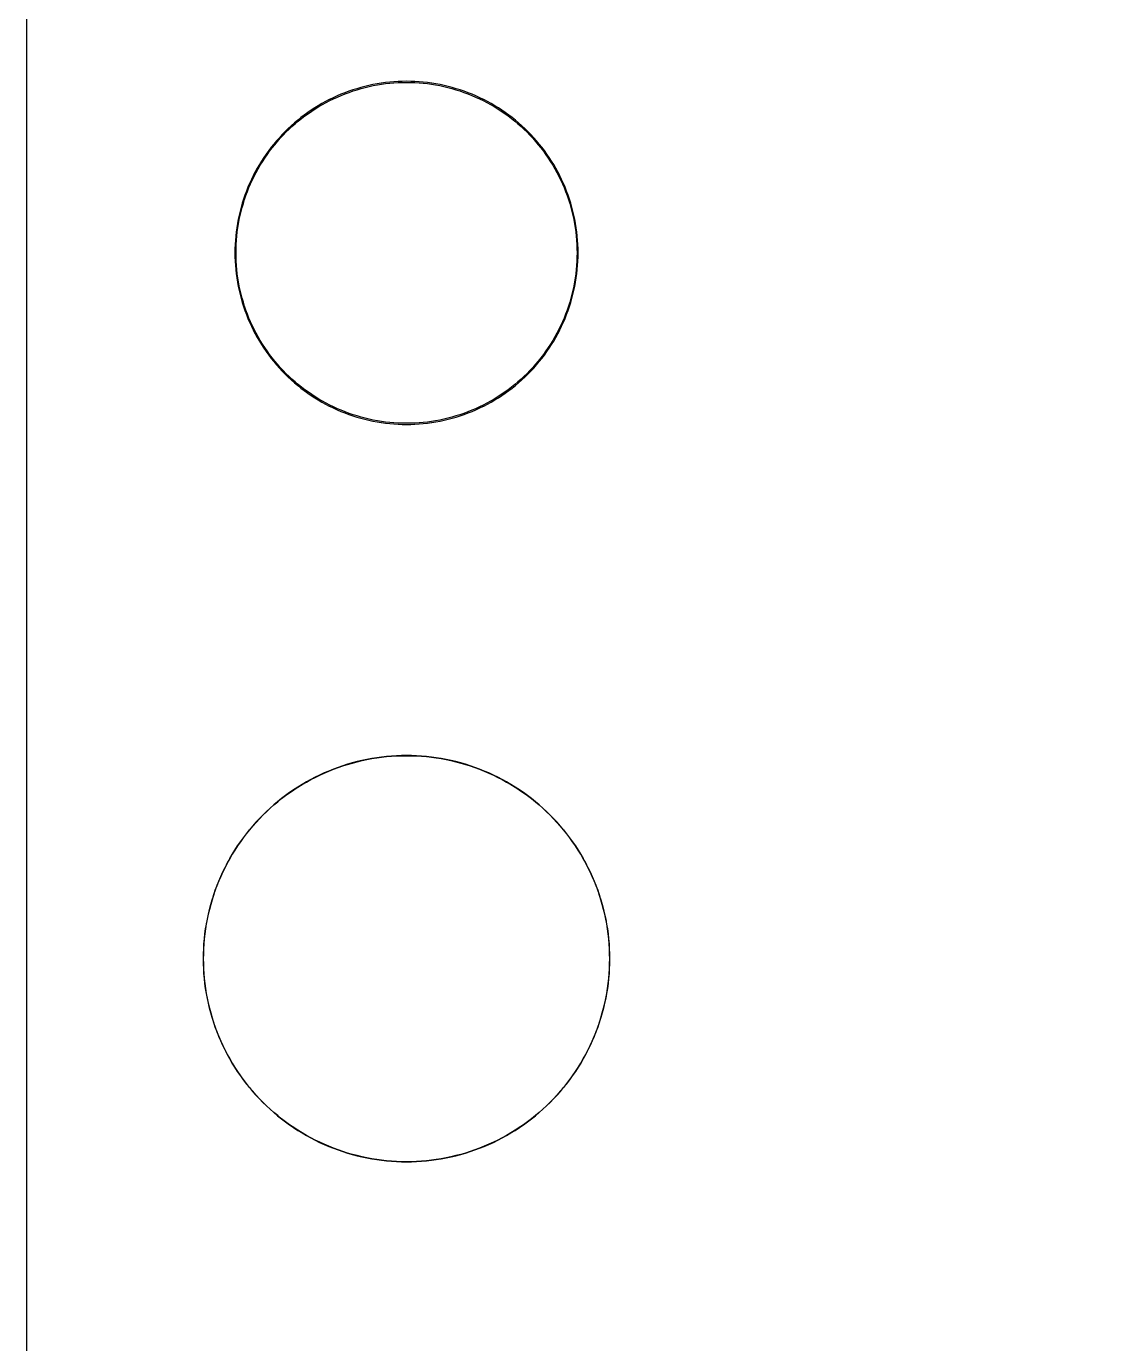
# Model space of a CAD drawing. Extents: x 1 to 62, y 0 to 129.
# Drawn here: x 1.27 to 26.39, y 37.87 to 68.69 of the extents above; entities that cross this region are included whole.
import ezdxf

# ---------------------------------------------------------------- set-up
doc = ezdxf.new("R2010")
doc.units = 0

msp = doc.modelspace()

# ---------------------------------------------------------------- linework, layer by layer
at = {"color": 5, "true_color": 0x0000ff}
msp.add_polyline3d([(61.88989, 0.3175, 0), (61.88989, 128.81762, 0), (1.27, 128.81762, 0), (1.27, 0.3175, 0), (61.88989, 0.3175, 0)], close=True, dxfattribs=at)
at = {"color": 34, "true_color": 0x008000}
for points in [[(1.27, 0.3175, 0), (61.88989, 0.3175, 0), (61.88989, 128.81762, 0), (1.27, 128.81762, 0), (1.27, 0.3175, 0)], [(10.06195, 67.3989, 0), (9.96365, 67.39534, 0), (9.86586, 67.38924, 0), (9.76782, 67.38086, 0), (9.67028, 67.37018, 0), (9.573, 67.35697, 0), (9.56908, 67.35635, 0), (9.4723, 67.34062, 0), (9.37578, 67.32258, 0), (9.27976, 67.30226, 0), (9.18427, 67.27966, 0), (9.08927, 67.25476, 0), (8.99504, 67.22732, 0), (8.90131, 67.19761, 0), (8.8086, 67.16561, 0), (8.7164, 67.13157, 0), (8.62547, 67.095, 0), (8.53504, 67.05638, 0), (8.44589, 67.0155, 0), (8.35774, 66.97232, 0), (8.35421, 66.97051, 0), (8.26683, 66.92529, 0), (8.18098, 66.87806, 0), (8.09615, 66.82877, 0), (8.01258, 66.77722, 0), (7.93028, 66.72362, 0), (7.84926, 66.668, 0), (7.76976, 66.61059, 0), (7.69152, 66.55116, 0), (7.61507, 66.48969, 0), (7.53989, 66.4267, 0), (7.46623, 66.36142, 0), (7.39434, 66.29461, 0), (7.32399, 66.22629, 0), (7.32118, 66.22347, 0), (7.25285, 66.15312, 0), (7.18605, 66.08123, 0), (7.12077, 66.00758, 0), (7.05778, 65.9324, 0), (6.99631, 65.85594, 0), (6.93687, 65.77771, 0), (6.87947, 65.69821, 0), (6.82384, 65.61718, 0), (6.77025, 65.53489, 0), (6.71869, 65.45132, 0), (6.66941, 65.36649, 0), (6.62217, 65.28063, 0), (6.57696, 65.19325, 0), (6.57515, 65.18971, 0), (6.53197, 65.10158, 0), (6.49108, 65.01242, 0), (6.45247, 64.922, 0), (6.41589, 64.83107, 0), (6.38186, 64.73887, 0), (6.34985, 64.64615, 0), (6.32014, 64.55243, 0), (6.2927, 64.4582, 0), (6.26781, 64.3632, 0), (6.24521, 64.2677, 0), (6.22489, 64.17169, 0), (6.20685, 64.07517, 0), (6.1911, 63.97839, 0), (6.19048, 63.97447, 0), (6.17728, 63.87719, 0), (6.16661, 63.77965, 0), (6.15823, 63.68161, 0), (6.15213, 63.58382, 0), (6.14857, 63.48552, 0), (6.1473, 63.38747, 0), (6.14857, 63.28943, 0), (6.15213, 63.19113, 0), (6.15823, 63.09334, 0), (6.16661, 62.9953, 0), (6.17728, 62.89776, 0), (6.19048, 62.80048, 0), (6.1911, 62.79655, 0), (6.20685, 62.69978, 0), (6.22489, 62.60326, 0), (6.24521, 62.50725, 0), (6.26781, 62.41174, 0), (6.2927, 62.31675, 0), (6.32014, 62.22251, 0), (6.34985, 62.12879, 0), (6.38186, 62.03608, 0), (6.41589, 61.94388, 0), (6.45247, 61.85294, 0), (6.49108, 61.76252, 0), (6.53197, 61.67337, 0), (6.57515, 61.58523, 0), (6.57696, 61.58169, 0), (6.62217, 61.49431, 0), (6.66941, 61.40846, 0), (6.71869, 61.32362, 0), (6.77025, 61.24006, 0), (6.82384, 61.15776, 0), (6.87947, 61.07674, 0), (6.93687, 60.99723, 0), (6.99631, 60.919, 0), (7.05778, 60.84255, 0), (7.12077, 60.76736, 0), (7.18605, 60.6937, 0), (7.25285, 60.62182, 0), (7.32118, 60.55146, 0), (7.32399, 60.54865, 0), (7.39434, 60.48033, 0), (7.46623, 60.41353, 0), (7.53989, 60.34825, 0), (7.61507, 60.28526, 0), (7.69152, 60.22379, 0), (7.76976, 60.16435, 0), (7.84926, 60.10695, 0), (7.93028, 60.05132, 0), (8.01258, 59.99773, 0), (8.09615, 59.94617, 0), (8.18098, 59.89689, 0), (8.26683, 59.84965, 0), (8.35421, 59.80443, 0), (8.35774, 59.80263, 0), (8.44589, 59.75945, 0), (8.53504, 59.71856, 0), (8.62547, 59.67995, 0), (8.7164, 59.64337, 0), (8.8086, 59.60934, 0), (8.90131, 59.57733, 0), (8.99504, 59.54761, 0), (9.08927, 59.52018, 0), (9.18427, 59.49529, 0), (9.27976, 59.47268, 0), (9.37578, 59.45236, 0), (9.4723, 59.43433, 0), (9.56908, 59.41858, 0), (9.573, 59.41796, 0), (9.67028, 59.40475, 0), (9.76782, 59.39408, 0), (9.86586, 59.3857, 0), (9.96365, 59.37961, 0), (10.06195, 59.37605, 0), (10.16, 59.37478, 0), (10.25803, 59.37605, 0), (10.35634, 59.37961, 0), (10.45412, 59.3857, 0), (10.55217, 59.39408, 0), (10.64971, 59.40475, 0), (10.74699, 59.41796, 0), (10.75091, 59.41858, 0), (10.84769, 59.43433, 0), (10.94421, 59.45236, 0), (11.04022, 59.47268, 0), (11.13572, 59.49529, 0), (11.23072, 59.52018, 0), (11.32495, 59.54761, 0), (11.41868, 59.57733, 0), (11.51139, 59.60934, 0), (11.60359, 59.64337, 0), (11.69452, 59.67995, 0), (11.78495, 59.71856, 0), (11.8741, 59.75945, 0), (11.96224, 59.80263, 0), (11.96578, 59.80443, 0), (12.05316, 59.84965, 0), (12.13901, 59.89689, 0), (12.22384, 59.94617, 0), (12.30741, 59.99773, 0), (12.38971, 60.05132, 0), (12.47073, 60.10695, 0), (12.55023, 60.16435, 0), (12.62847, 60.22379, 0), (12.70492, 60.28526, 0), (12.7801, 60.34825, 0), (12.85376, 60.41353, 0), (12.92565, 60.48033, 0), (12.996, 60.54865, 0), (12.99881, 60.55146, 0), (13.06714, 60.62182, 0), (13.13394, 60.6937, 0), (13.19922, 60.76736, 0), (13.26221, 60.84255, 0), (13.32368, 60.919, 0), (13.38312, 60.99723, 0), (13.44052, 61.07674, 0), (13.49615, 61.15776, 0), (13.54974, 61.24006, 0), (13.6013, 61.32362, 0), (13.65058, 61.40846, 0), (13.69782, 61.49431, 0), (13.74303, 61.58169, 0), (13.74484, 61.58523, 0), (13.78802, 61.67337, 0), (13.82891, 61.76252, 0), (13.86752, 61.85294, 0), (13.9041, 61.94388, 0), (13.93813, 62.03608, 0), (13.97014, 62.12879, 0), (13.99985, 62.22251, 0), (14.02729, 62.31675, 0), (14.05218, 62.41174, 0), (14.07478, 62.50725, 0), (14.0951, 62.60326, 0), (14.11314, 62.69978, 0), (14.12889, 62.79655, 0), (14.12951, 62.80048, 0), (14.14272, 62.89776, 0), (14.15338, 62.9953, 0), (14.16177, 63.09334, 0), (14.16786, 63.19113, 0), (14.17142, 63.28943, 0), (14.17269, 63.38747, 0), (14.17142, 63.48552, 0), (14.16786, 63.58382, 0), (14.16177, 63.68161, 0), (14.15338, 63.77965, 0), (14.14272, 63.87719, 0), (14.12951, 63.97447, 0), (14.12889, 63.97839, 0), (14.11314, 64.07517, 0), (14.0951, 64.17169, 0), (14.07478, 64.2677, 0), (14.05218, 64.3632, 0), (14.02729, 64.4582, 0), (13.99985, 64.55243, 0), (13.97014, 64.64615, 0), (13.93813, 64.73887, 0), (13.9041, 64.83107, 0), (13.86752, 64.922, 0), (13.82891, 65.01242, 0), (13.78802, 65.10158, 0), (13.74484, 65.18971, 0), (13.74303, 65.19325, 0), (13.69782, 65.28063, 0), (13.65058, 65.36649, 0), (13.6013, 65.45132, 0), (13.54974, 65.53489, 0), (13.49615, 65.61718, 0), (13.44052, 65.69821, 0), (13.38312, 65.77771, 0), (13.32368, 65.85594, 0), (13.26221, 65.9324, 0), (13.19922, 66.00758, 0), (13.13394, 66.08123, 0), (13.06714, 66.15312, 0), (12.99881, 66.22347, 0), (12.996, 66.22629, 0), (12.92565, 66.29461, 0), (12.85376, 66.36142, 0), (12.7801, 66.4267, 0), (12.70492, 66.48969, 0), (12.62847, 66.55116, 0), (12.55023, 66.61059, 0), (12.47073, 66.668, 0), (12.38971, 66.72362, 0), (12.30741, 66.77722, 0), (12.22384, 66.82877, 0), (12.13901, 66.87806, 0), (12.05316, 66.92529, 0), (11.96578, 66.97051, 0), (11.96224, 66.97232, 0), (11.8741, 67.0155, 0), (11.78495, 67.05638, 0), (11.69452, 67.095, 0), (11.60359, 67.13157, 0), (11.51139, 67.16561, 0), (11.41868, 67.19761, 0), (11.32495, 67.22732, 0), (11.23072, 67.25476, 0), (11.13572, 67.27966, 0), (11.04022, 67.30226, 0), (10.94421, 67.32258, 0), (10.84769, 67.34062, 0), (10.75091, 67.35635, 0), (10.74699, 67.35697, 0), (10.64971, 67.37018, 0), (10.55217, 67.38086, 0), (10.45412, 67.38924, 0), (10.35634, 67.39534, 0), (10.25803, 67.3989, 0), (10.16, 67.40016, 0), (10.06195, 67.3989, 0)], [(10.35634, 59.40501, 0), (10.25803, 59.40145, 0), (10.16, 59.40018, 0), (10.06195, 59.40145, 0), (9.96365, 59.40501, 0), (9.86586, 59.4111, 0), (9.76782, 59.41949, 0), (9.67028, 59.43015, 0), (9.57373, 59.44326, 0), (9.48015, 59.45849, 0), (9.38363, 59.47652, 0), (9.28762, 59.49684, 0), (9.19211, 59.51945, 0), (9.09712, 59.54434, 0), (9.00289, 59.57177, 0), (8.90916, 59.60149, 0), (8.81645, 59.63349, 0), (8.72425, 59.66753, 0), (8.63332, 59.70411, 0), (8.54289, 59.74271, 0), (8.45374, 59.78361, 0), (8.3664, 59.8264, 0), (8.28176, 59.8702, 0), (8.19591, 59.91744, 0), (8.11107, 59.96672, 0), (8.02751, 60.01828, 0), (7.94521, 60.07187, 0), (7.86419, 60.1275, 0), (7.78469, 60.1849, 0), (7.70645, 60.24434, 0), (7.63, 60.30581, 0), (7.55482, 60.3688, 0), (7.48116, 60.43408, 0), (7.40927, 60.50088, 0), (7.34035, 60.56782, 0), (7.2734, 60.63675, 0), (7.2066, 60.70863, 0), (7.14132, 60.78229, 0), (7.07833, 60.85748, 0), (7.01686, 60.93393, 0), (6.95742, 61.01216, 0), (6.90002, 61.09167, 0), (6.84439, 61.17269, 0), (6.7908, 61.25499, 0), (6.73924, 61.33855, 0), (6.68996, 61.42339, 0), (6.64272, 61.50924, 0), (6.59875, 61.59423, 0), (6.55613, 61.68122, 0), (6.51524, 61.77037, 0), (6.47663, 61.86079, 0), (6.44005, 61.95173, 0), (6.40602, 62.04393, 0), (6.37401, 62.13664, 0), (6.34429, 62.23036, 0), (6.31686, 62.3246, 0), (6.29197, 62.41959, 0), (6.26936, 62.5151, 0), (6.24904, 62.61111, 0), (6.23101, 62.70763, 0), (6.21579, 62.80115, 0), (6.20267, 62.89776, 0), (6.19201, 62.9953, 0), (6.18362, 63.09334, 0), (6.17753, 63.19113, 0), (6.17397, 63.28943, 0), (6.1727, 63.38747, 0), (6.17397, 63.48552, 0), (6.17753, 63.58382, 0), (6.18362, 63.68161, 0), (6.19201, 63.77965, 0), (6.20267, 63.87719, 0), (6.21578, 63.97374, 0), (6.23101, 64.06731, 0), (6.24904, 64.16383, 0), (6.26936, 64.25985, 0), (6.29197, 64.35535, 0), (6.31686, 64.45035, 0), (6.34429, 64.54458, 0), (6.37401, 64.63831, 0), (6.40602, 64.73102, 0), (6.44005, 64.82322, 0), (6.47663, 64.91415, 0), (6.51524, 65.00458, 0), (6.55613, 65.09372, 0), (6.59875, 65.18072, 0), (6.64272, 65.2657, 0), (6.68996, 65.35156, 0), (6.73924, 65.43639, 0), (6.7908, 65.51996, 0), (6.84439, 65.60225, 0), (6.90002, 65.68328, 0), (6.95742, 65.76278, 0), (7.01686, 65.84101, 0), (7.07833, 65.91746, 0), (7.14132, 65.99265, 0), (7.2066, 66.06631, 0), (7.2734, 66.13818, 0), (7.34035, 66.20713, 0), (7.40927, 66.27406, 0), (7.48116, 66.34087, 0), (7.55482, 66.40615, 0), (7.63, 66.46914, 0), (7.70645, 66.53061, 0), (7.78469, 66.59004, 0), (7.86419, 66.64745, 0), (7.94521, 66.70307, 0), (8.02751, 66.75667, 0), (8.11107, 66.80822, 0), (8.19591, 66.85751, 0), (8.28176, 66.90475, 0), (8.36674, 66.94872, 0), (8.45374, 66.99133, 0), (8.54289, 67.03223, 0), (8.63332, 67.07084, 0), (8.72425, 67.10742, 0), (8.81645, 67.14145, 0), (8.90916, 67.17346, 0), (9.00289, 67.20317, 0), (9.09712, 67.23061, 0), (9.19211, 67.2555, 0), (9.28762, 67.27809, 0), (9.38363, 67.29841, 0), (9.48015, 67.31646, 0), (9.57336, 67.33163, 0), (9.67028, 67.34479, 0), (9.76782, 67.35545, 0), (9.86586, 67.36384, 0), (9.96365, 67.36994, 0), (10.06195, 67.3735, 0), (10.16, 67.37477, 0), (10.25803, 67.3735, 0), (10.35634, 67.36994, 0), (10.45412, 67.36384, 0), (10.55217, 67.35545, 0), (10.64971, 67.34479, 0), (10.74663, 67.33163, 0), (10.83984, 67.31646, 0), (10.93636, 67.29841, 0), (11.03237, 67.27809, 0), (11.12787, 67.2555, 0), (11.22287, 67.23061, 0), (11.3171, 67.20317, 0), (11.41083, 67.17346, 0), (11.50354, 67.14145, 0), (11.59574, 67.10742, 0), (11.68667, 67.07084, 0), (11.7771, 67.03223, 0), (11.86625, 66.99133, 0), (11.95325, 66.94872, 0), (12.03823, 66.90475, 0), (12.12408, 66.85751, 0), (12.20891, 66.80822, 0), (12.29248, 66.75667, 0), (12.37478, 66.70307, 0), (12.4558, 66.64745, 0), (12.5353, 66.59004, 0), (12.61354, 66.53061, 0), (12.68999, 66.46914, 0), (12.76517, 66.40615, 0), (12.83883, 66.34087, 0), (12.91072, 66.27406, 0), (12.97964, 66.20713, 0), (13.04659, 66.13818, 0), (13.11339, 66.06631, 0), (13.17867, 65.99265, 0), (13.24166, 65.91746, 0), (13.30313, 65.84101, 0), (13.36257, 65.76278, 0), (13.41997, 65.68328, 0), (13.4756, 65.60225, 0), (13.52919, 65.51996, 0), (13.58075, 65.43639, 0), (13.63003, 65.35156, 0), (13.67727, 65.2657, 0), (13.72124, 65.18072, 0), (13.76386, 65.09372, 0), (13.80475, 65.00458, 0), (13.84336, 64.91415, 0), (13.87994, 64.82322, 0), (13.91397, 64.73102, 0), (13.94598, 64.63831, 0), (13.9757, 64.54458, 0), (14.00313, 64.45035, 0), (14.02802, 64.35535, 0), (14.05063, 64.25985, 0), (14.07095, 64.16383, 0), (14.08898, 64.06731, 0), (14.10421, 63.97374, 0), (14.11732, 63.87719, 0), (14.12798, 63.77965, 0), (14.13637, 63.68161, 0), (14.14246, 63.58382, 0), (14.14602, 63.48552, 0), (14.14729, 63.38747, 0), (14.14602, 63.28943, 0), (14.14246, 63.19113, 0), (14.13637, 63.09334, 0), (14.12798, 62.9953, 0), (14.11732, 62.89776, 0), (14.1042, 62.80115, 0), (14.08898, 62.70763, 0), (14.07095, 62.61111, 0), (14.05063, 62.5151, 0), (14.02802, 62.41959, 0), (14.00313, 62.3246, 0), (13.9757, 62.23036, 0), (13.94598, 62.13664, 0), (13.91397, 62.04393, 0), (13.87994, 61.95173, 0), (13.84336, 61.86079, 0), (13.80475, 61.77037, 0), (13.76386, 61.68122, 0), (13.72124, 61.59423, 0), (13.67727, 61.50924, 0), (13.63003, 61.42339, 0), (13.58075, 61.33855, 0), (13.52919, 61.25499, 0), (13.4756, 61.17269, 0), (13.41997, 61.09167, 0), (13.36257, 61.01216, 0), (13.30313, 60.93393, 0), (13.24166, 60.85748, 0), (13.17867, 60.78229, 0), (13.11339, 60.70863, 0), (13.04659, 60.63675, 0), (12.97964, 60.56782, 0), (12.91072, 60.50088, 0), (12.83883, 60.43408, 0), (12.76517, 60.3688, 0), (12.68999, 60.30581, 0), (12.61354, 60.24434, 0), (12.5353, 60.1849, 0), (12.4558, 60.1275, 0), (12.37478, 60.07187, 0), (12.29248, 60.01828, 0), (12.20891, 59.96672, 0), (12.12408, 59.91744, 0), (12.03823, 59.8702, 0), (11.95359, 59.8264, 0), (11.86625, 59.78361, 0), (11.7771, 59.74271, 0), (11.68667, 59.70411, 0), (11.59574, 59.66753, 0), (11.50354, 59.63349, 0), (11.41083, 59.60149, 0), (11.3171, 59.57177, 0), (11.22287, 59.54434, 0), (11.12787, 59.51945, 0), (11.03237, 59.49684, 0), (10.93636, 59.47652, 0), (10.83984, 59.45849, 0), (10.74626, 59.44326, 0), (10.64971, 59.43015, 0), (10.55217, 59.41949, 0), (10.45412, 59.4111, 0), (10.35634, 59.40501, 0)], [(10.04341, 51.62727, 0), (9.92681, 51.62296, 0), (9.81049, 51.61584, 0), (9.69441, 51.60594, 0), (9.57859, 51.59298, 0), (9.46302, 51.57749, 0), (9.46263, 51.57743, 0), (9.34798, 51.55895, 0), (9.34796, 51.55895, 0), (9.34756, 51.55888, 0), (9.23301, 51.53755, 0), (9.11896, 51.51342, 0), (9.00543, 51.48649, 0), (8.89265, 51.45678, 0), (8.78064, 51.42426, 0), (8.66963, 51.38896, 0), (8.5594, 51.35111, 0), (8.45018, 51.31047, 0), (8.34172, 51.26704, 0), (8.23479, 51.22132, 0), (8.12862, 51.1728, 0), (8.12825, 51.17262, 0), (8.02397, 51.1215, 0), (8.02361, 51.12132, 0), (7.91998, 51.06772, 0), (7.81788, 51.01133, 0), (7.71729, 50.95266, 0), (7.61798, 50.8917, 0), (7.52019, 50.82795, 0), (7.42418, 50.76216, 0), (7.32969, 50.69383, 0), (7.23698, 50.62322, 0), (7.14579, 50.55032, 0), (7.05664, 50.47539, 0), (6.96926, 50.39818, 0), (6.88392, 50.31868, 0), (6.80035, 50.2374, 0), (6.80007, 50.23712, 0), (6.71879, 50.15355, 0), (6.63929, 50.06821, 0), (6.56207, 49.98083, 0), (6.48714, 49.89168, 0), (6.41425, 49.80049, 0), (6.34363, 49.70778, 0), (6.27531, 49.61329, 0), (6.20952, 49.51728, 0), (6.14577, 49.41949, 0), (6.08481, 49.32018, 0), (6.02613, 49.21959, 0), (5.96975, 49.11748, 0), (5.96957, 49.11713, 0), (5.91615, 49.01385, 0), (5.91597, 49.0135, 0), (5.86466, 48.90885, 0), (5.81615, 48.80268, 0), (5.77043, 48.69574, 0), (5.727, 48.58729, 0), (5.68636, 48.47807, 0), (5.64851, 48.36783, 0), (5.6132, 48.25683, 0), (5.58069, 48.14482, 0), (5.55097, 48.03204, 0), (5.52405, 47.9185, 0), (5.49992, 47.80446, 0), (5.47858, 47.6899, 0), (5.47852, 47.68951, 0), (5.46004, 47.57484, 0), (5.45998, 47.57445, 0), (5.44449, 47.45888, 0), (5.43153, 47.34305, 0), (5.42163, 47.22698, 0), (5.41451, 47.11064, 0), (5.4102, 46.99406, 0), (5.40867, 46.87747, 0), (5.4102, 46.76089, 0), (5.41451, 46.6443, 0), (5.42163, 46.52797, 0), (5.43153, 46.41189, 0), (5.44449, 46.29607, 0), (5.45998, 46.1805, 0), (5.46004, 46.1801, 0), (5.47858, 46.06504, 0), (5.49992, 45.95049, 0), (5.52405, 45.83644, 0), (5.55097, 45.7229, 0), (5.58069, 45.61013, 0), (5.6132, 45.49811, 0), (5.64851, 45.38712, 0), (5.68636, 45.27688, 0), (5.727, 45.16766, 0), (5.77043, 45.0592, 0), (5.81615, 44.95227, 0), (5.86466, 44.8461, 0), (5.86484, 44.84574, 0), (5.91597, 44.74145, 0), (5.91615, 44.74109, 0), (5.96975, 44.63746, 0), (6.02613, 44.53535, 0), (6.08481, 44.43477, 0), (6.14577, 44.33546, 0), (6.20952, 44.23767, 0), (6.27531, 44.14165, 0), (6.34363, 44.04717, 0), (6.41425, 43.95446, 0), (6.48714, 43.86327, 0), (6.56207, 43.77412, 0), (6.63929, 43.68674, 0), (6.71879, 43.6014, 0), (6.80007, 43.51783, 0), (6.80035, 43.51755, 0), (6.88392, 43.43627, 0), (6.96926, 43.35677, 0), (7.05664, 43.27955, 0), (7.14579, 43.20462, 0), (7.23698, 43.13172, 0), (7.32969, 43.06111, 0), (7.42418, 42.99279, 0), (7.52019, 42.927, 0), (7.61798, 42.86325, 0), (7.71729, 42.80229, 0), (7.81788, 42.74361, 0), (7.91998, 42.68722, 0), (8.02361, 42.63363, 0), (8.02397, 42.63345, 0), (8.12862, 42.58214, 0), (8.23479, 42.53363, 0), (8.34172, 42.48791, 0), (8.45018, 42.44447, 0), (8.5594, 42.40383, 0), (8.66963, 42.36599, 0), (8.78064, 42.33068, 0), (8.89265, 42.29817, 0), (9.00543, 42.26845, 0), (9.11896, 42.24153, 0), (9.23301, 42.2174, 0), (9.34756, 42.19606, 0), (9.46263, 42.17752, 0), (9.46302, 42.17746, 0), (9.57859, 42.16196, 0), (9.69441, 42.14901, 0), (9.81049, 42.1391, 0), (9.92681, 42.13199, 0), (10.04341, 42.12767, 0), (10.16, 42.12615, 0), (10.27657, 42.12767, 0), (10.39317, 42.13199, 0), (10.5095, 42.1391, 0), (10.62558, 42.14901, 0), (10.7414, 42.16196, 0), (10.85697, 42.17746, 0), (10.85736, 42.17752, 0), (10.97243, 42.19606, 0), (11.08698, 42.2174, 0), (11.20103, 42.24153, 0), (11.31456, 42.26845, 0), (11.42734, 42.29817, 0), (11.53935, 42.33068, 0), (11.65035, 42.36599, 0), (11.76059, 42.40383, 0), (11.86981, 42.44447, 0), (11.97827, 42.48791, 0), (12.0852, 42.53363, 0), (12.19137, 42.58214, 0), (12.29602, 42.63345, 0), (12.29637, 42.63363, 0), (12.40001, 42.68722, 0), (12.50211, 42.74361, 0), (12.6027, 42.80229, 0), (12.70201, 42.86325, 0), (12.7998, 42.927, 0), (12.89581, 42.99279, 0), (12.9903, 43.06111, 0), (13.08301, 43.13172, 0), (13.1742, 43.20462, 0), (13.26335, 43.27955, 0), (13.35073, 43.35677, 0), (13.43607, 43.43627, 0), (13.51964, 43.51755, 0), (13.51992, 43.51783, 0), (13.6012, 43.6014, 0), (13.6807, 43.68674, 0), (13.75792, 43.77412, 0), (13.83285, 43.86327, 0), (13.90574, 43.95446, 0), (13.97636, 44.04717, 0), (14.04468, 44.14165, 0), (14.11047, 44.23767, 0), (14.17422, 44.33546, 0), (14.23518, 44.43477, 0), (14.29386, 44.53535, 0), (14.35024, 44.63746, 0), (14.40384, 44.74109, 0), (14.40402, 44.74145, 0), (14.45515, 44.84574, 0), (14.45533, 44.8461, 0), (14.50384, 44.95227, 0), (14.54956, 45.0592, 0), (14.59299, 45.16766, 0), (14.63363, 45.27688, 0), (14.67148, 45.38712, 0), (14.70679, 45.49811, 0), (14.7393, 45.61013, 0), (14.76902, 45.7229, 0), (14.79594, 45.83644, 0), (14.82007, 45.95049, 0), (14.84141, 46.06504, 0), (14.85995, 46.1801, 0), (14.86001, 46.1805, 0), (14.8755, 46.29607, 0), (14.88846, 46.41189, 0), (14.89837, 46.52797, 0), (14.90548, 46.6443, 0), (14.90979, 46.76089, 0), (14.91132, 46.87747, 0), (14.90979, 46.99406, 0), (14.90548, 47.11064, 0), (14.89837, 47.22698, 0), (14.88846, 47.34305, 0), (14.8755, 47.45888, 0), (14.86001, 47.57445, 0), (14.85995, 47.57484, 0), (14.84147, 47.68951, 0), (14.84141, 47.6899, 0), (14.82007, 47.80446, 0), (14.79594, 47.9185, 0), (14.76902, 48.03204, 0), (14.7393, 48.14482, 0), (14.70679, 48.25683, 0), (14.67148, 48.36783, 0), (14.63363, 48.47807, 0), (14.59299, 48.58729, 0), (14.54956, 48.69574, 0), (14.50384, 48.80268, 0), (14.45533, 48.90885, 0), (14.40402, 49.0135, 0), (14.40384, 49.01385, 0), (14.35042, 49.11713, 0), (14.35024, 49.11748, 0), (14.29386, 49.21959, 0), (14.23518, 49.32018, 0), (14.17422, 49.41949, 0), (14.11047, 49.51728, 0), (14.04468, 49.61329, 0), (13.97636, 49.70778, 0), (13.90574, 49.80049, 0), (13.83285, 49.89168, 0), (13.75792, 49.98083, 0), (13.6807, 50.06821, 0), (13.6012, 50.15355, 0), (13.51992, 50.23712, 0), (13.51964, 50.2374, 0), (13.43607, 50.31868, 0), (13.35073, 50.39818, 0), (13.26335, 50.47539, 0), (13.1742, 50.55032, 0), (13.08301, 50.62322, 0), (12.9903, 50.69383, 0), (12.89581, 50.76216, 0), (12.7998, 50.82795, 0), (12.70201, 50.8917, 0), (12.6027, 50.95266, 0), (12.50211, 51.01133, 0), (12.40001, 51.06772, 0), (12.29637, 51.12132, 0), (12.29602, 51.1215, 0), (12.19137, 51.1728, 0), (12.0852, 51.22132, 0), (11.97827, 51.26704, 0), (11.86981, 51.31047, 0), (11.76059, 51.35111, 0), (11.65035, 51.38896, 0), (11.53935, 51.42426, 0), (11.42734, 51.45678, 0), (11.31456, 51.48649, 0), (11.20103, 51.51342, 0), (11.08698, 51.53755, 0), (10.97243, 51.55888, 0), (10.97203, 51.55895, 0), (10.97201, 51.55895, 0), (10.85736, 51.57743, 0), (10.85697, 51.57749, 0), (10.7414, 51.59298, 0), (10.62558, 51.60594, 0), (10.5095, 51.61584, 0), (10.39317, 51.62296, 0), (10.27657, 51.62727, 0), (10.16, 51.6288, 0), (10.04341, 51.62727, 0)], [(10.39317, 42.13453, 0), (10.27657, 42.13021, 0), (10.16, 42.12869, 0), (10.04341, 42.13021, 0), (9.92681, 42.13453, 0), (9.81049, 42.14164, 0), (9.69441, 42.15155, 0), (9.57859, 42.1645, 0), (9.46302, 42.18, 0), (9.46299, 42.18, 0), (9.34835, 42.19848, 0), (9.2338, 42.21981, 0), (9.11975, 42.24394, 0), (9.0062, 42.27087, 0), (8.89344, 42.30058, 0), (8.78142, 42.3331, 0), (8.67042, 42.3684, 0), (8.56019, 42.40625, 0), (8.45097, 42.44689, 0), (8.34251, 42.49032, 0), (8.23558, 42.53604, 0), (8.1294, 42.58456, 0), (8.0248, 42.63584, 0), (7.92148, 42.68928, 0), (7.81937, 42.74567, 0), (7.71879, 42.80434, 0), (7.61947, 42.8653, 0), (7.52168, 42.92905, 0), (7.42567, 42.99484, 0), (7.33118, 43.06317, 0), (7.23847, 43.13378, 0), (7.14729, 43.20668, 0), (7.05813, 43.28161, 0), (6.97076, 43.35882, 0), (6.88541, 43.43832, 0), (6.80199, 43.51946, 0), (6.72085, 43.60289, 0), (6.64134, 43.68823, 0), (6.56413, 43.77561, 0), (6.4892, 43.86476, 0), (6.4163, 43.95595, 0), (6.34569, 44.04866, 0), (6.27736, 44.14315, 0), (6.21158, 44.23916, 0), (6.14782, 44.33695, 0), (6.08686, 44.43626, 0), (6.02819, 44.53685, 0), (5.9718, 44.63896, 0), (5.91828, 44.74246, 0), (5.86708, 44.84688, 0), (5.81856, 44.95305, 0), (5.77284, 45.05999, 0), (5.72941, 45.16845, 0), (5.68877, 45.27767, 0), (5.65092, 45.3879, 0), (5.61562, 45.4989, 0), (5.58311, 45.61091, 0), (5.55339, 45.72369, 0), (5.52646, 45.83723, 0), (5.50233, 45.95127, 0), (5.481, 46.06583, 0), (5.46252, 46.1805, 0), (5.44703, 46.29607, 0), (5.43407, 46.41189, 0), (5.42416, 46.52797, 0), (5.41705, 46.6443, 0), (5.41274, 46.76089, 0), (5.41121, 46.87747, 0), (5.41274, 46.99406, 0), (5.41705, 47.11064, 0), (5.42416, 47.22698, 0), (5.43407, 47.34305, 0), (5.44703, 47.45888, 0), (5.46251, 47.57435, 0), (5.481, 47.68912, 0), (5.50233, 47.80367, 0), (5.52646, 47.91772, 0), (5.55339, 48.03126, 0), (5.58311, 48.14403, 0), (5.61562, 48.25605, 0), (5.65092, 48.36704, 0), (5.68877, 48.47728, 0), (5.72941, 48.5865, 0), (5.77284, 48.69496, 0), (5.81856, 48.80189, 0), (5.86708, 48.90806, 0), (5.91837, 49.01267, 0), (5.9718, 49.11599, 0), (6.02819, 49.2181, 0), (6.08686, 49.31868, 0), (6.14782, 49.418, 0), (6.21158, 49.51579, 0), (6.27736, 49.6118, 0), (6.34569, 49.70629, 0), (6.4163, 49.799, 0), (6.4892, 49.89018, 0), (6.56413, 49.97934, 0), (6.64134, 50.06671, 0), (6.72085, 50.15206, 0), (6.80199, 50.23548, 0), (6.88541, 50.31662, 0), (6.97076, 50.39612, 0), (7.05813, 50.47334, 0), (7.14729, 50.54827, 0), (7.23847, 50.62117, 0), (7.33118, 50.69178, 0), (7.42567, 50.76011, 0), (7.52168, 50.82589, 0), (7.61947, 50.88965, 0), (7.71879, 50.95061, 0), (7.81937, 51.00928, 0), (7.92148, 51.06567, 0), (8.02476, 51.11908, 0), (8.1294, 51.17039, 0), (8.23558, 51.2189, 0), (8.34251, 51.26462, 0), (8.45097, 51.30806, 0), (8.56019, 51.3487, 0), (8.67042, 51.38654, 0), (8.78142, 51.42185, 0), (8.89344, 51.45436, 0), (9.0062, 51.48408, 0), (9.11975, 51.511, 0), (9.2338, 51.53513, 0), (9.34835, 51.55647, 0), (9.46312, 51.57496, 0), (9.57859, 51.59044, 0), (9.69441, 51.6034, 0), (9.81049, 51.6133, 0), (9.92681, 51.62042, 0), (10.04341, 51.62473, 0), (10.16, 51.62626, 0), (10.27657, 51.62473, 0), (10.39317, 51.62042, 0), (10.5095, 51.6133, 0), (10.62558, 51.6034, 0), (10.7414, 51.59044, 0), (10.85687, 51.57496, 0), (10.97164, 51.55647, 0), (11.08619, 51.53513, 0), (11.20024, 51.511, 0), (11.31378, 51.48408, 0), (11.42655, 51.45436, 0), (11.53857, 51.42185, 0), (11.64957, 51.38654, 0), (11.7598, 51.3487, 0), (11.86902, 51.30806, 0), (11.97748, 51.26462, 0), (12.08441, 51.2189, 0), (12.19059, 51.17039, 0), (12.29523, 51.11908, 0), (12.39851, 51.06567, 0), (12.50062, 51.00928, 0), (12.6012, 50.95061, 0), (12.70052, 50.88965, 0), (12.79831, 50.82589, 0), (12.89432, 50.76011, 0), (12.98881, 50.69178, 0), (13.08152, 50.62117, 0), (13.1727, 50.54827, 0), (13.26186, 50.47334, 0), (13.34923, 50.39612, 0), (13.43458, 50.31662, 0), (13.518, 50.23548, 0), (13.59914, 50.15206, 0), (13.67865, 50.06671, 0), (13.75586, 49.97934, 0), (13.83079, 49.89018, 0), (13.90369, 49.799, 0), (13.9743, 49.70629, 0), (14.04263, 49.6118, 0), (14.10841, 49.51579, 0), (14.17217, 49.418, 0), (14.23313, 49.31868, 0), (14.2918, 49.2181, 0), (14.34819, 49.11599, 0), (14.40162, 49.01267, 0), (14.45291, 48.90806, 0), (14.50143, 48.80189, 0), (14.54715, 48.69496, 0), (14.59058, 48.5865, 0), (14.63122, 48.47728, 0), (14.66907, 48.36704, 0), (14.70437, 48.25605, 0), (14.73688, 48.14403, 0), (14.7666, 48.03126, 0), (14.79353, 47.91772, 0), (14.81766, 47.80367, 0), (14.83899, 47.68912, 0), (14.85748, 47.57435, 0), (14.87296, 47.45888, 0), (14.88592, 47.34305, 0), (14.89583, 47.22698, 0), (14.90294, 47.11064, 0), (14.90726, 46.99406, 0), (14.90878, 46.87747, 0), (14.90726, 46.76089, 0), (14.90294, 46.6443, 0), (14.89583, 46.52797, 0), (14.88592, 46.41189, 0), (14.87296, 46.29607, 0), (14.85747, 46.1805, 0), (14.83899, 46.06583, 0), (14.81766, 45.95127, 0), (14.79353, 45.83723, 0), (14.7666, 45.72369, 0), (14.73688, 45.61091, 0), (14.70437, 45.4989, 0), (14.66907, 45.3879, 0), (14.63122, 45.27767, 0), (14.59058, 45.16845, 0), (14.54715, 45.05999, 0), (14.50143, 44.95305, 0), (14.45291, 44.84688, 0), (14.40171, 44.74246, 0), (14.34819, 44.63896, 0), (14.2918, 44.53685, 0), (14.23313, 44.43626, 0), (14.17217, 44.33695, 0), (14.10841, 44.23916, 0), (14.04263, 44.14315, 0), (13.9743, 44.04866, 0), (13.90369, 43.95595, 0), (13.83079, 43.86476, 0), (13.75586, 43.77561, 0), (13.67865, 43.68823, 0), (13.59914, 43.60289, 0), (13.518, 43.51946, 0), (13.43458, 43.43832, 0), (13.34923, 43.35882, 0), (13.26186, 43.28161, 0), (13.1727, 43.20668, 0), (13.08152, 43.13378, 0), (12.98881, 43.06317, 0), (12.89432, 42.99484, 0), (12.79831, 42.92905, 0), (12.70052, 42.8653, 0), (12.6012, 42.80434, 0), (12.50062, 42.74567, 0), (12.39851, 42.68928, 0), (12.29519, 42.63584, 0), (12.19059, 42.58456, 0), (12.08441, 42.53604, 0), (11.97748, 42.49032, 0), (11.86902, 42.44689, 0), (11.7598, 42.40625, 0), (11.64957, 42.3684, 0), (11.53857, 42.3331, 0), (11.42655, 42.30058, 0), (11.31378, 42.27087, 0), (11.20024, 42.24394, 0), (11.08619, 42.21981, 0), (10.97164, 42.19848, 0), (10.85699, 42.18, 0), (10.85697, 42.18, 0), (10.7414, 42.1645, 0), (10.62558, 42.15155, 0), (10.5095, 42.14164, 0), (10.39317, 42.13453, 0)]]:
    msp.add_polyline3d(points, close=True, dxfattribs=at)

doc.saveas('drawing.dxf')
